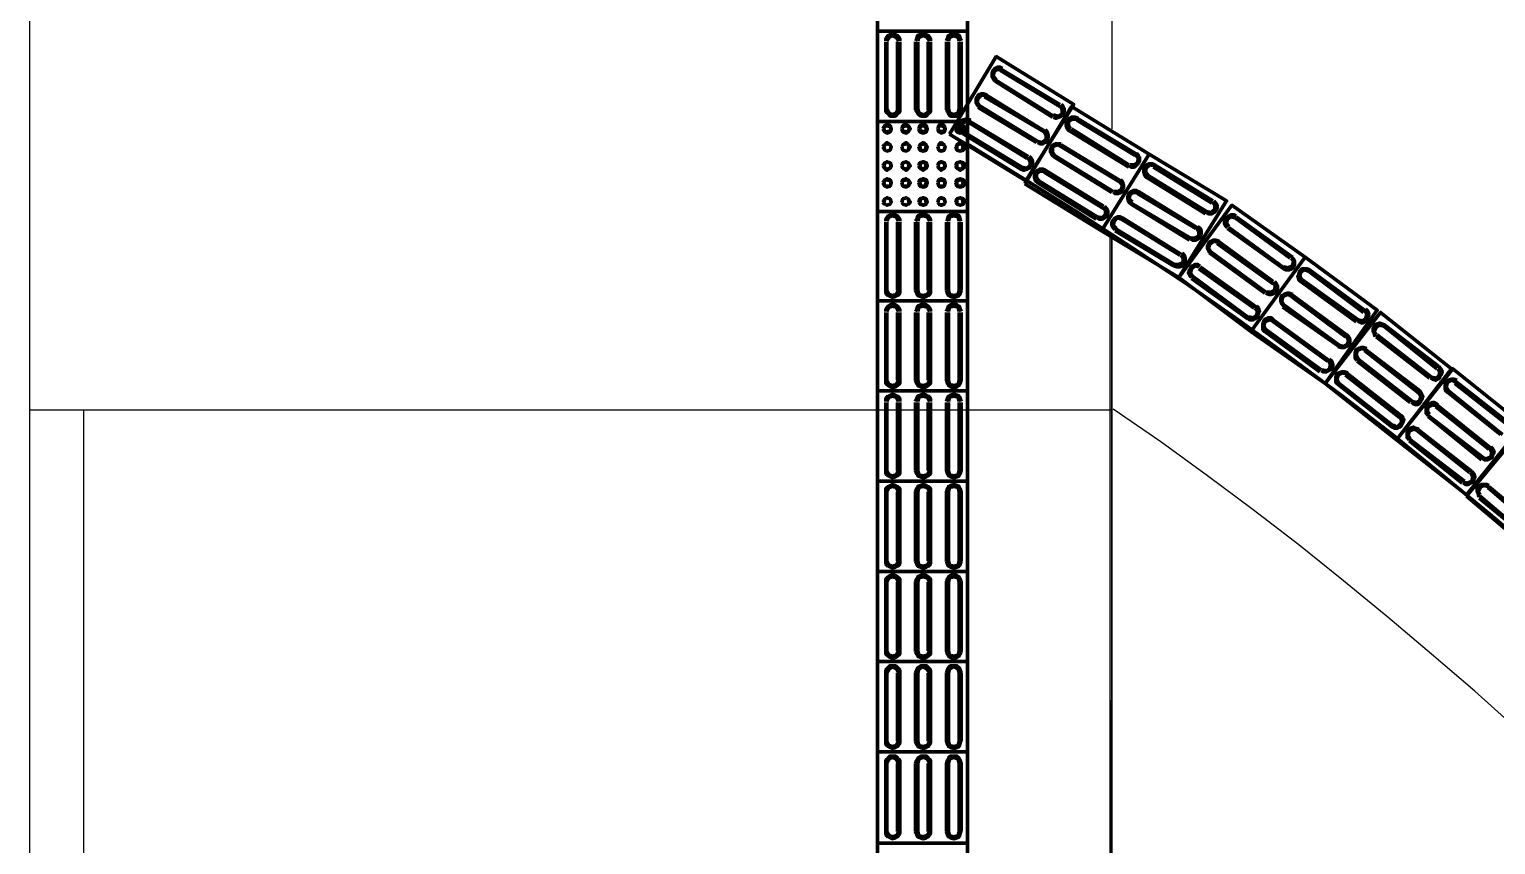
# Model space of a CAD drawing. Header units: millimetres. Extents: x 2273 to 2522, y 1034 to 1187.
# Drawn here: x 2388.993 to 2393.056, y 1178.37 to 1180.629 of the extents above; entities that cross this region are included whole.
import ezdxf

# ---------------------------------------------------------------- set-up
doc = ezdxf.new("R2010")
doc.units = ezdxf.units.MM
doc.layers.add('LAYER8', color=8, linetype='Continuous')
doc.layers.add('PAREDES', color=4, linetype='Continuous', lineweight=100)

# ---------------------------------------------------------------- blocks, each defined once
blk = doc.blocks.new('VBCX')
at = {"layer": 'PAREDES', "color": 160, "linetype": 'Continuous'}
for points in [[(66.5034, 142.1745), (66.5005, 142.1686), (66.5005, 142.1598), (66.5034, 142.1539), (66.5093, 142.148), (66.5181, 142.1451), (66.527, 142.1451), (66.5328, 142.148), (66.5387, 142.1539)], [(66.5064, 142.1716), (66.5064, 142.1598), (66.5123, 142.151), (66.524, 142.148), (66.5358, 142.1569)], [(66.577, 142.1304), (66.574, 142.1216), (66.574, 142.1157), (66.577, 142.1069), (66.5828, 142.1039), (66.5887, 142.101), (66.5975, 142.101), (66.6034, 142.1039), (66.6093, 142.1098)], [(66.5799, 142.1275), (66.577, 142.1157), (66.5858, 142.1069), (66.5975, 142.1039), (66.6064, 142.1098)], [(66.4005, 141.8275), (66.1475, 141.8275), (66.1475, 142.0775), (66.4005, 142.0775), (66.4005, 141.8275)], [(66.6505, 141.8275), (66.4005, 141.8275), (66.4005, 142.0775), (66.6505, 142.0775), (66.6505, 141.8275)], [(66.427, 142.0598), (66.4211, 142.0569), (66.4123, 142.0539), (66.4093, 142.048), (66.4064, 142.0392), (66.4093, 142.0304), (66.4123, 142.0245), (66.4211, 142.0216), (66.427, 142.0186)], [(66.427, 142.0539), (66.4181, 142.051), (66.4123, 142.0392), (66.4181, 142.0275), (66.427, 142.0245)], [(66.4299, 142.0598), (66.6181, 142.0598)], [(66.4299, 142.0539), (66.6181, 142.0539)], [(66.6152, 142.0186), (66.624, 142.0216), (66.6299, 142.0245), (66.6358, 142.0304), (66.6358, 142.0392), (66.6358, 142.048), (66.6299, 142.0539), (66.624, 142.0569), (66.6152, 142.0598)], [(66.6152, 142.0245), (66.627, 142.0275), (66.6328, 142.0392), (66.627, 142.051), (66.6152, 142.0539)], [(66.6475, 142.0863), (66.6446, 142.0775), (66.6446, 142.0716), (66.6475, 142.0627), (66.6534, 142.0569), (66.6623, 142.0539), (66.6711, 142.0569), (66.677, 142.0598), (66.6828, 142.0657)], [(66.6505, 142.0833), (66.6505, 142.0716), (66.6564, 142.0627), (66.6681, 142.0598), (66.6799, 142.0657)], [(67.1475, 141.8275), (66.9005, 141.8275), (66.9005, 142.0775), (67.1475, 142.0775), (67.1475, 141.8275)], [(66.927, 142.0598), (66.9211, 142.0569), (66.9123, 142.0539), (66.9093, 142.048), (66.9064, 142.0392), (66.9093, 142.0304), (66.9123, 142.0245), (66.9211, 142.0216), (66.927, 142.0186)], [(66.927, 142.0539), (66.9152, 142.051), (66.9123, 142.0392), (66.9152, 142.0275), (66.927, 142.0245)], [(66.9299, 142.0598), (67.1181, 142.0598)], [(66.9299, 142.0539), (67.1181, 142.0539)], [(67.1181, 142.0186), (67.127, 142.0216), (67.1328, 142.0245), (67.1358, 142.0304), (67.1387, 142.0392), (67.1358, 142.048), (67.1328, 142.0539), (67.127, 142.0569), (67.1181, 142.0598)], [(67.1181, 142.0245), (67.1299, 142.0275), (67.1328, 142.0392), (67.1299, 142.051), (67.1181, 142.0539)], [(67.3975, 141.8275), (67.1475, 141.8275), (67.1475, 142.0775), (67.3975, 142.0775), (67.3975, 141.8275)], [(67.177, 142.0598), (67.1711, 142.0569), (67.1623, 142.0539), (67.1593, 142.048), (67.1564, 142.0392), (67.1593, 142.0304), (67.1623, 142.0245), (67.1711, 142.0216), (67.177, 142.0186)], [(67.177, 142.0539), (67.1652, 142.051), (67.1623, 142.0392), (67.1652, 142.0275), (67.177, 142.0245)], [(67.1799, 142.0598), (67.3681, 142.0598)], [(67.1799, 142.0539), (67.3681, 142.0539)], [(67.3681, 142.0186), (67.377, 142.0216), (67.3828, 142.0245), (67.3858, 142.0304), (67.3887, 142.0392), (67.3858, 142.048), (67.3828, 142.0539), (67.377, 142.0569), (67.3681, 142.0598)], [(67.3681, 142.0245), (67.3799, 142.0275), (67.3828, 142.0392), (67.3799, 142.051), (67.3681, 142.0539)], [(67.6475, 141.8275), (67.3975, 141.8275), (67.3975, 142.0775), (67.6475, 142.0775), (67.6475, 141.8275)], [(67.427, 142.0598), (67.4181, 142.0569), (67.4123, 142.0539), (67.4093, 142.048), (67.4064, 142.0392), (67.4093, 142.0304), (67.4123, 142.0245), (67.4181, 142.0216), (67.427, 142.0186)], [(67.427, 142.0539), (67.4152, 142.051), (67.4123, 142.0392), (67.4152, 142.0275), (67.427, 142.0245)], [(67.4299, 142.0598), (67.6181, 142.0598)], [(67.4299, 142.0539), (67.6181, 142.0539)], [(67.6181, 142.0186), (67.627, 142.0216), (67.6328, 142.0245), (67.6358, 142.0304), (67.6387, 142.0392), (67.6358, 142.048), (67.6328, 142.0539), (67.627, 142.0569), (67.6181, 142.0598)], [(67.6181, 142.0245), (67.6299, 142.0275), (67.6328, 142.0392), (67.6299, 142.051), (67.6181, 142.0539)], [(67.8975, 141.8275), (67.6475, 141.8275), (67.6475, 142.0775), (67.8975, 142.0775), (67.8975, 141.8275)], [(67.677, 142.0598), (67.6681, 142.0569), (67.6623, 142.0539), (67.6593, 142.048), (67.6564, 142.0392), (67.6593, 142.0304), (67.6623, 142.0245), (67.6681, 142.0216), (67.677, 142.0186)], [(67.677, 142.0539), (67.6652, 142.051), (67.6623, 142.0392), (67.6652, 142.0275), (67.677, 142.0245)], [(67.677, 142.0598), (67.8681, 142.0598)], [(67.677, 142.0539), (67.8681, 142.0539)], [(67.8681, 142.0186), (67.877, 142.0216), (67.8828, 142.0245), (67.8858, 142.0304), (67.8887, 142.0392), (67.8858, 142.048), (67.8828, 142.0539), (67.877, 142.0569), (67.8681, 142.0598)], [(67.8681, 142.0245), (67.8799, 142.0275), (67.8828, 142.0392), (67.8799, 142.051), (67.8681, 142.0539)], [(68.1475, 141.8275), (67.8975, 141.8275), (67.8975, 142.0775), (68.1475, 142.0775), (68.1475, 141.8275)], [(67.927, 142.0598), (67.9181, 142.0569), (67.9123, 142.0539), (67.9093, 142.048), (67.9064, 142.0392), (67.9093, 142.0304), (67.9123, 142.0245), (67.9181, 142.0216), (67.927, 142.0186)], [(67.927, 142.0539), (67.9152, 142.051), (67.9123, 142.0392), (67.9152, 142.0275), (67.927, 142.0245)], [(67.927, 142.0598), (68.1181, 142.0598)], [(67.927, 142.0539), (68.1181, 142.0539)], [(68.1181, 142.0186), (68.127, 142.0216), (68.1328, 142.0245), (68.1358, 142.0304), (68.1387, 142.0392), (68.1358, 142.048), (68.1328, 142.0539), (68.127, 142.0569), (68.1181, 142.0598)], [(68.1181, 142.0245), (68.1299, 142.0275), (68.1328, 142.0392), (68.1299, 142.051), (68.1181, 142.0539)], [(68.3975, 141.8275), (68.1475, 141.8275), (68.1475, 142.0775), (68.3975, 142.0775), (68.3975, 141.8275)], [(68.1799, 142.0598), (68.1711, 142.0569), (68.1652, 142.0539), (68.1593, 142.048), (68.1593, 142.0392), (68.1593, 142.0304), (68.1652, 142.0245), (68.1711, 142.0216), (68.1799, 142.0186)], [(68.1799, 142.0539), (68.1681, 142.051), (68.1623, 142.0392), (68.1681, 142.0275), (68.1799, 142.0245)], [(68.1799, 142.0598), (68.3681, 142.0598)], [(68.1799, 142.0539), (68.3681, 142.0539)], [(68.3681, 142.0186), (68.377, 142.0216), (68.3828, 142.0245), (68.3858, 142.0304), (68.3887, 142.0392), (68.3858, 142.048), (68.3828, 142.0539), (68.374, 142.0569), (68.3681, 142.0598)], [(68.3681, 142.0245), (68.3799, 142.0275), (68.3828, 142.0392), (68.3799, 142.051), (68.3681, 142.0539)], [(68.6505, 141.8275), (68.3975, 141.8275), (68.3975, 142.0775), (68.6505, 142.0775), (68.6505, 141.8275)], [(68.4299, 142.0598), (68.4211, 142.0569), (68.4152, 142.0539), (68.4093, 142.048), (68.4093, 142.0392), (68.4093, 142.0304), (68.4152, 142.0245), (68.4211, 142.0216), (68.4299, 142.0186)], [(68.4299, 142.0539), (68.4181, 142.051), (68.4123, 142.0392), (68.4181, 142.0275), (68.4299, 142.0245)], [(68.4299, 142.0598), (68.6181, 142.0598)], [(68.4299, 142.0539), (68.6181, 142.0539)], [(68.6181, 142.0186), (68.627, 142.0216), (68.6328, 142.0245), (68.6358, 142.0304), (68.6387, 142.0392), (68.6358, 142.048), (68.6328, 142.0539), (68.624, 142.0569), (68.6181, 142.0598)], [(68.6181, 142.0245), (68.6299, 142.0275), (68.6328, 142.0392), (68.6299, 142.051), (68.6181, 142.0539)], [(68.9005, 141.8275), (68.6505, 141.8275), (68.6505, 142.0775), (68.9005, 142.0775), (68.9005, 141.8275)], [(66.6181, 142.0245), (66.4299, 142.0245)], [(66.6181, 142.0186), (66.4299, 142.0186)], [(67.1181, 142.0245), (66.9299, 142.0245)], [(67.1181, 142.0186), (66.9299, 142.0186)], [(67.3681, 142.0245), (67.1799, 142.0245)], [(67.3681, 142.0186), (67.1799, 142.0186)], [(67.6181, 142.0245), (67.4299, 142.0245)], [(67.6181, 142.0186), (67.4299, 142.0186)], [(67.8681, 142.0245), (67.677, 142.0245)], [(67.8681, 142.0186), (67.677, 142.0186)], [(68.1181, 142.0245), (67.927, 142.0245)], [(68.1181, 142.0186), (67.927, 142.0186)], [(68.3681, 142.0245), (68.1799, 142.0245)], [(68.3681, 142.0186), (68.1799, 142.0186)], [(68.6181, 142.0245), (68.4299, 142.0245)], [(68.6181, 142.0186), (68.4299, 142.0186)], [(66.427, 141.9745), (66.4211, 141.9745), (66.4123, 141.9686), (66.4093, 141.9627), (66.4064, 141.9539), (66.4093, 141.948), (66.4123, 141.9392), (66.4211, 141.9363), (66.427, 141.9333)], [(66.427, 141.9716), (66.4181, 141.9657), (66.4123, 141.9539), (66.4181, 141.9422), (66.427, 141.9392)], [(66.4299, 141.9745), (66.6181, 141.9745)], [(66.6152, 141.9333), (66.624, 141.9363), (66.6299, 141.9392), (66.6358, 141.948), (66.6358, 141.9539), (66.6358, 141.9627), (66.6299, 141.9686), (66.624, 141.9745), (66.6152, 141.9745)], [(66.6152, 141.9392), (66.627, 141.9422), (66.6328, 141.9539), (66.627, 141.9657), (66.6152, 141.9716)], [(66.927, 141.9745), (66.9211, 141.9745), (66.9123, 141.9686), (66.9093, 141.9627), (66.9064, 141.9539), (66.9093, 141.948), (66.9123, 141.9392), (66.9211, 141.9363), (66.927, 141.9333)], [(66.927, 141.9716), (66.9152, 141.9657), (66.9123, 141.9539), (66.9152, 141.9422), (66.927, 141.9392)], [(66.9299, 141.9745), (67.1181, 141.9745)], [(67.1181, 141.9333), (67.127, 141.9363), (67.1328, 141.9392), (67.1358, 141.948), (67.1387, 141.9539), (67.1358, 141.9627), (67.1328, 141.9686), (67.127, 141.9745), (67.1181, 141.9745)], [(67.1181, 141.9392), (67.1299, 141.9422), (67.1328, 141.9539), (67.1299, 141.9657), (67.1181, 141.9716)], [(67.177, 141.9745), (67.1711, 141.9745), (67.1623, 141.9686), (67.1593, 141.9627), (67.1564, 141.9539), (67.1593, 141.948), (67.1623, 141.9392), (67.1711, 141.9363), (67.177, 141.9333)], [(67.177, 141.9716), (67.1652, 141.9657), (67.1623, 141.9539), (67.1652, 141.9422), (67.177, 141.9392)], [(67.1799, 141.9745), (67.3681, 141.9745)], [(67.3681, 141.9333), (67.377, 141.9363), (67.3828, 141.9392), (67.3858, 141.948), (67.3887, 141.9539), (67.3858, 141.9627), (67.3828, 141.9686), (67.377, 141.9745), (67.3681, 141.9745)], [(67.3681, 141.9392), (67.3799, 141.9422), (67.3828, 141.9539), (67.3799, 141.9657), (67.3681, 141.9716)], [(67.427, 141.9745), (67.4181, 141.9745), (67.4123, 141.9686), (67.4093, 141.9627), (67.4064, 141.9539), (67.4093, 141.948), (67.4123, 141.9392), (67.4181, 141.9363), (67.427, 141.9333)], [(67.427, 141.9716), (67.4152, 141.9657), (67.4123, 141.9539), (67.4152, 141.9422), (67.427, 141.9392)], [(67.4299, 141.9745), (67.6181, 141.9745)], [(67.6181, 141.9333), (67.627, 141.9363), (67.6328, 141.9392), (67.6358, 141.948), (67.6387, 141.9539), (67.6358, 141.9627), (67.6328, 141.9686), (67.627, 141.9745), (67.6181, 141.9745)], [(67.6181, 141.9392), (67.6299, 141.9422), (67.6328, 141.9539), (67.6299, 141.9657), (67.6181, 141.9716)], [(67.677, 141.9745), (67.6681, 141.9745), (67.6623, 141.9686), (67.6593, 141.9627), (67.6564, 141.9539), (67.6593, 141.948), (67.6623, 141.9392), (67.6681, 141.9363), (67.677, 141.9333)], [(67.677, 141.9716), (67.6652, 141.9657), (67.6623, 141.9539), (67.6652, 141.9422), (67.677, 141.9392)], [(67.677, 141.9745), (67.8681, 141.9745)], [(67.8681, 141.9333), (67.877, 141.9363), (67.8828, 141.9392), (67.8858, 141.948), (67.8887, 141.9539), (67.8858, 141.9627), (67.8828, 141.9686), (67.877, 141.9745), (67.8681, 141.9745)], [(67.8681, 141.9392), (67.8799, 141.9422), (67.8828, 141.9539), (67.8799, 141.9657), (67.8681, 141.9716)], [(67.927, 141.9745), (67.9181, 141.9745), (67.9123, 141.9686), (67.9093, 141.9627), (67.9064, 141.9539), (67.9093, 141.948), (67.9123, 141.9392), (67.9181, 141.9363), (67.927, 141.9333)], [(67.927, 141.9716), (67.9152, 141.9657), (67.9123, 141.9539), (67.9152, 141.9422), (67.927, 141.9392)], [(67.927, 141.9745), (68.1181, 141.9745)], [(68.1181, 141.9333), (68.127, 141.9363), (68.1328, 141.9392), (68.1358, 141.948), (68.1387, 141.9539), (68.1358, 141.9627), (68.1328, 141.9686), (68.127, 141.9745), (68.1181, 141.9745)], [(68.1181, 141.9392), (68.1299, 141.9422), (68.1328, 141.9539), (68.1299, 141.9657), (68.1181, 141.9716)], [(68.1799, 141.9745), (68.1711, 141.9745), (68.1652, 141.9686), (68.1593, 141.9627), (68.1593, 141.9539), (68.1593, 141.948), (68.1652, 141.9392), (68.1711, 141.9363), (68.1799, 141.9333)], [(68.1799, 141.9716), (68.1681, 141.9657), (68.1623, 141.9539), (68.1681, 141.9422), (68.1799, 141.9392)], [(68.1799, 141.9745), (68.3681, 141.9745)], [(68.3681, 141.9333), (68.377, 141.9363), (68.3828, 141.9392), (68.3858, 141.948), (68.3887, 141.9539), (68.3858, 141.9627), (68.3828, 141.9686), (68.374, 141.9745), (68.3681, 141.9745)], [(68.3681, 141.9392), (68.3799, 141.9422), (68.3828, 141.9539), (68.3799, 141.9657), (68.3681, 141.9716)], [(68.4299, 141.9745), (68.4211, 141.9745), (68.4152, 141.9686), (68.4093, 141.9627), (68.4093, 141.9539), (68.4093, 141.948), (68.4152, 141.9392), (68.4211, 141.9363), (68.4299, 141.9333)], [(68.4299, 141.9716), (68.4181, 141.9657), (68.4123, 141.9539), (68.4181, 141.9422), (68.4299, 141.9392)], [(68.4299, 141.9745), (68.6181, 141.9745)], [(68.6181, 141.9333), (68.627, 141.9363), (68.6328, 141.9392), (68.6358, 141.948), (68.6387, 141.9539), (68.6358, 141.9627), (68.6328, 141.9686), (68.624, 141.9745), (68.6181, 141.9745)], [(68.6181, 141.9392), (68.6299, 141.9422), (68.6328, 141.9539), (68.6299, 141.9657), (68.6181, 141.9716)], [(66.4299, 141.9686), (66.6181, 141.9686)], [(66.6181, 141.9392), (66.4299, 141.9392)], [(66.6181, 141.9333), (66.4299, 141.9333)], [(66.9299, 141.9686), (67.1181, 141.9686)], [(67.1181, 141.9392), (66.9299, 141.9392)], [(67.1181, 141.9333), (66.9299, 141.9333)], [(67.1799, 141.9686), (67.3681, 141.9686)], [(67.3681, 141.9392), (67.1799, 141.9392)], [(67.3681, 141.9333), (67.1799, 141.9333)], [(67.4299, 141.9686), (67.6181, 141.9686)], [(67.6181, 141.9392), (67.4299, 141.9392)], [(67.6181, 141.9333), (67.4299, 141.9333)], [(67.677, 141.9686), (67.8681, 141.9686)], [(67.8681, 141.9392), (67.677, 141.9392)], [(67.8681, 141.9333), (67.677, 141.9333)], [(67.927, 141.9686), (68.1181, 141.9686)], [(68.1181, 141.9392), (67.927, 141.9392)], [(68.1181, 141.9333), (67.927, 141.9333)], [(68.1799, 141.9686), (68.3681, 141.9686)], [(68.3681, 141.9392), (68.1799, 141.9392)], [(68.3681, 141.9333), (68.1799, 141.9333)], [(68.4299, 141.9686), (68.6181, 141.9686)], [(68.6181, 141.9392), (68.4299, 141.9392)], [(68.6181, 141.9333), (68.4299, 141.9333)], [(66.427, 141.8892), (66.4211, 141.8892), (66.4123, 141.8833), (66.4093, 141.8775), (66.4064, 141.8686), (66.4093, 141.8627), (66.4123, 141.8569), (66.4211, 141.851), (66.427, 141.851)], [(66.4299, 141.8892), (66.6181, 141.8892)], [(66.6152, 141.851), (66.624, 141.851), (66.6299, 141.8569), (66.6358, 141.8627), (66.6358, 141.8686), (66.6358, 141.8775), (66.6299, 141.8833), (66.624, 141.8892), (66.6152, 141.8892)], [(66.927, 141.8892), (66.9211, 141.8892), (66.9123, 141.8833), (66.9093, 141.8775), (66.9064, 141.8686), (66.9093, 141.8627), (66.9123, 141.8569), (66.9211, 141.851), (66.927, 141.851)], [(66.9299, 141.8892), (67.1181, 141.8892)], [(67.1181, 141.851), (67.127, 141.851), (67.1328, 141.8569), (67.1358, 141.8627), (67.1387, 141.8686), (67.1358, 141.8775), (67.1328, 141.8833), (67.127, 141.8892), (67.1181, 141.8892)], [(67.177, 141.8892), (67.1711, 141.8892), (67.1623, 141.8833), (67.1593, 141.8775), (67.1564, 141.8686), (67.1593, 141.8627), (67.1623, 141.8569), (67.1711, 141.851), (67.177, 141.851)], [(67.1799, 141.8892), (67.3681, 141.8892)], [(67.3681, 141.851), (67.377, 141.851), (67.3828, 141.8569), (67.3858, 141.8627), (67.3887, 141.8686), (67.3858, 141.8775), (67.3828, 141.8833), (67.377, 141.8892), (67.3681, 141.8892)], [(67.427, 141.8892), (67.4181, 141.8892), (67.4123, 141.8833), (67.4093, 141.8775), (67.4064, 141.8686), (67.4093, 141.8627), (67.4123, 141.8569), (67.4181, 141.851), (67.427, 141.851)], [(67.4299, 141.8892), (67.6181, 141.8892)], [(67.6181, 141.851), (67.627, 141.851), (67.6328, 141.8569), (67.6358, 141.8627), (67.6387, 141.8686), (67.6358, 141.8775), (67.6328, 141.8833), (67.627, 141.8892), (67.6181, 141.8892)], [(67.677, 141.8892), (67.6681, 141.8892), (67.6623, 141.8833), (67.6593, 141.8775), (67.6564, 141.8686), (67.6593, 141.8627), (67.6623, 141.8569), (67.6681, 141.851), (67.677, 141.851)], [(67.677, 141.8892), (67.8681, 141.8892)], [(67.8681, 141.851), (67.877, 141.851), (67.8828, 141.8569), (67.8858, 141.8627), (67.8887, 141.8686), (67.8858, 141.8775), (67.8828, 141.8833), (67.877, 141.8892), (67.8681, 141.8892)], [(67.927, 141.8892), (67.9181, 141.8892), (67.9123, 141.8833), (67.9093, 141.8775), (67.9064, 141.8686), (67.9093, 141.8627), (67.9123, 141.8569), (67.9181, 141.851), (67.927, 141.851)], [(67.927, 141.8892), (68.1181, 141.8892)], [(68.1181, 141.851), (68.127, 141.851), (68.1328, 141.8569), (68.1358, 141.8627), (68.1387, 141.8686), (68.1358, 141.8775), (68.1328, 141.8833), (68.127, 141.8892), (68.1181, 141.8892)], [(68.1799, 141.8892), (68.1711, 141.8892), (68.1652, 141.8833), (68.1593, 141.8775), (68.1593, 141.8686), (68.1593, 141.8627), (68.1652, 141.8569), (68.1711, 141.851), (68.1799, 141.851)], [(68.1799, 141.8892), (68.3681, 141.8892)], [(68.3681, 141.851), (68.377, 141.851), (68.3828, 141.8569), (68.3858, 141.8627), (68.3887, 141.8686), (68.3858, 141.8775), (68.3828, 141.8833), (68.374, 141.8892), (68.3681, 141.8892)], [(68.4299, 141.8892), (68.4211, 141.8892), (68.4152, 141.8833), (68.4093, 141.8775), (68.4093, 141.8686), (68.4093, 141.8627), (68.4152, 141.8569), (68.4211, 141.851), (68.4299, 141.851)], [(68.4299, 141.8892), (68.6181, 141.8892)], [(68.6181, 141.851), (68.627, 141.851), (68.6328, 141.8569), (68.6358, 141.8627), (68.6387, 141.8686), (68.6358, 141.8775), (68.6328, 141.8833), (68.624, 141.8892), (68.6181, 141.8892)], [(66.427, 141.8863), (66.4181, 141.8804), (66.4123, 141.8686), (66.4181, 141.8598), (66.427, 141.8539)], [(66.4299, 141.8833), (66.6181, 141.8833)], [(66.6181, 141.8539), (66.4299, 141.8539)], [(66.6181, 141.851), (66.4299, 141.851)], [(66.6152, 141.8539), (66.627, 141.8598), (66.6328, 141.8686), (66.627, 141.8804), (66.6152, 141.8863)], [(66.927, 141.8863), (66.9152, 141.8804), (66.9123, 141.8686), (66.9152, 141.8598), (66.927, 141.8539)], [(66.9299, 141.8833), (67.1181, 141.8833)], [(67.1181, 141.8539), (66.9299, 141.8539)], [(67.1181, 141.851), (66.9299, 141.851)], [(67.1181, 141.8539), (67.1299, 141.8598), (67.1328, 141.8686), (67.1299, 141.8804), (67.1181, 141.8863)], [(67.177, 141.8863), (67.1652, 141.8804), (67.1623, 141.8686), (67.1652, 141.8598), (67.177, 141.8539)], [(67.1799, 141.8833), (67.3681, 141.8833)], [(67.3681, 141.8539), (67.1799, 141.8539)], [(67.3681, 141.851), (67.1799, 141.851)], [(67.3681, 141.8539), (67.3799, 141.8598), (67.3828, 141.8686), (67.3799, 141.8804), (67.3681, 141.8863)], [(67.427, 141.8863), (67.4152, 141.8804), (67.4123, 141.8686), (67.4152, 141.8598), (67.427, 141.8539)], [(67.4299, 141.8833), (67.6181, 141.8833)], [(67.6181, 141.8539), (67.4299, 141.8539)], [(67.6181, 141.851), (67.4299, 141.851)], [(67.6181, 141.8539), (67.6299, 141.8598), (67.6328, 141.8686), (67.6299, 141.8804), (67.6181, 141.8863)], [(67.677, 141.8863), (67.6652, 141.8804), (67.6623, 141.8686), (67.6652, 141.8598), (67.677, 141.8539)], [(67.677, 141.8833), (67.8681, 141.8833)], [(67.8681, 141.8539), (67.677, 141.8539)], [(67.8681, 141.851), (67.677, 141.851)], [(67.8681, 141.8539), (67.8799, 141.8598), (67.8828, 141.8686), (67.8799, 141.8804), (67.8681, 141.8863)], [(67.927, 141.8863), (67.9152, 141.8804), (67.9123, 141.8686), (67.9152, 141.8598), (67.927, 141.8539)], [(67.927, 141.8833), (68.1181, 141.8833)], [(68.1181, 141.8539), (67.927, 141.8539)], [(68.1181, 141.851), (67.927, 141.851)], [(68.1181, 141.8539), (68.1299, 141.8598), (68.1328, 141.8686), (68.1299, 141.8804), (68.1181, 141.8863)], [(68.1799, 141.8863), (68.1681, 141.8804), (68.1623, 141.8686), (68.1681, 141.8598), (68.1799, 141.8539)], [(68.1799, 141.8833), (68.3681, 141.8833)], [(68.3681, 141.8539), (68.1799, 141.8539)], [(68.3681, 141.851), (68.1799, 141.851)], [(68.3681, 141.8539), (68.3799, 141.8598), (68.3828, 141.8686), (68.3799, 141.8804), (68.3681, 141.8863)], [(68.4299, 141.8863), (68.4181, 141.8804), (68.4123, 141.8686), (68.4181, 141.8598), (68.4299, 141.8539)], [(68.4299, 141.8833), (68.6181, 141.8833)], [(68.6181, 141.8539), (68.4299, 141.8539)], [(68.6181, 141.851), (68.4299, 141.851)], [(68.6181, 141.8539), (68.6299, 141.8598), (68.6328, 141.8686), (68.6299, 141.8804), (68.6181, 141.8863)]]:
    blk.add_lwpolyline(points, dxfattribs=at)
at = {"layer": 'PAREDES', "color": 30, "linetype": 'Continuous'}
for points in [[(66.9005, 142.0775), (66.6505, 142.0775), (66.6505, 141.8275), (66.9005, 141.8275), (66.9005, 142.0775)], [(66.6711, 142.0451), (66.6799, 142.048), (66.6828, 142.0569), (66.6799, 142.0657), (66.6711, 142.0686), (66.6623, 142.0657), (66.6593, 142.0569), (66.6623, 142.048), (66.6711, 142.0451)], [(66.6711, 142.048), (66.677, 142.048), (66.6799, 142.0569), (66.677, 142.0627), (66.6711, 142.0657), (66.6652, 142.0627), (66.6623, 142.0569), (66.6652, 142.048), (66.6711, 142.048)], [(66.7211, 142.0451), (66.7299, 142.048), (66.7328, 142.0569), (66.7299, 142.0657), (66.7211, 142.0686), (66.7152, 142.0657), (66.7093, 142.0569), (66.7152, 142.048), (66.7211, 142.0451)], [(66.7211, 142.048), (66.7299, 142.048), (66.7328, 142.0569), (66.7299, 142.0627), (66.7211, 142.0657), (66.7152, 142.0627), (66.7123, 142.0569), (66.7152, 142.048), (66.7211, 142.048)], [(66.774, 142.0451), (66.7799, 142.048), (66.7858, 142.0569), (66.7799, 142.0657), (66.774, 142.0686), (66.7652, 142.0657), (66.7623, 142.0569), (66.7652, 142.048), (66.774, 142.0451)], [(66.774, 142.048), (66.7799, 142.048), (66.7828, 142.0569), (66.7799, 142.0627), (66.774, 142.0657), (66.7652, 142.0627), (66.7623, 142.0569), (66.7652, 142.048), (66.774, 142.048)], [(66.8211, 142.0451), (66.8299, 142.048), (66.8328, 142.0569), (66.8299, 142.0657), (66.8211, 142.0686), (66.8123, 142.0657), (66.8093, 142.0569), (66.8123, 142.048), (66.8211, 142.0451)], [(66.8211, 142.048), (66.8299, 142.048), (66.8299, 142.0569), (66.8299, 142.0627), (66.8211, 142.0657), (66.8152, 142.0627), (66.8123, 142.0569), (66.8152, 142.048), (66.8211, 142.048)], [(66.874, 142.0451), (66.8799, 142.048), (66.8828, 142.0569), (66.8799, 142.0657), (66.874, 142.0686), (66.8652, 142.0657), (66.8623, 142.0569), (66.8652, 142.048), (66.874, 142.0451)], [(66.874, 142.048), (66.8799, 142.048), (66.8828, 142.0569), (66.8799, 142.0627), (66.874, 142.0657), (66.8652, 142.0627), (66.8623, 142.0569), (66.8652, 142.048), (66.874, 142.048)], [(66.6711, 141.9951), (66.6799, 141.998), (66.6828, 142.0039), (66.6799, 142.0127), (66.6711, 142.0157), (66.6623, 142.0127), (66.6593, 142.0039), (66.6623, 141.998), (66.6711, 141.9951)], [(66.6711, 141.9951), (66.677, 141.998), (66.6799, 142.0039), (66.677, 142.0127), (66.6711, 142.0157), (66.6652, 142.0127), (66.6623, 142.0039), (66.6652, 141.998), (66.6711, 141.9951)], [(66.7211, 141.9951), (66.7299, 141.998), (66.7328, 142.0039), (66.7299, 142.0127), (66.7211, 142.0157), (66.7152, 142.0127), (66.7093, 142.0039), (66.7152, 141.998), (66.7211, 141.9951)], [(66.7211, 141.9951), (66.7299, 141.998), (66.7328, 142.0039), (66.7299, 142.0127), (66.7211, 142.0157), (66.7152, 142.0127), (66.7123, 142.0039), (66.7152, 141.998), (66.7211, 141.9951)], [(66.774, 141.9951), (66.7799, 141.998), (66.7828, 142.0039), (66.7799, 142.0127), (66.774, 142.0157), (66.7652, 142.0127), (66.7623, 142.0039), (66.7652, 141.998), (66.774, 141.9951)], [(66.774, 141.9951), (66.7799, 141.998), (66.7858, 142.0039), (66.7799, 142.0127), (66.774, 142.0157), (66.7652, 142.0127), (66.7623, 142.0039), (66.7652, 141.998), (66.774, 141.9951)], [(66.8211, 141.9951), (66.8299, 141.998), (66.8328, 142.0039), (66.8299, 142.0127), (66.8211, 142.0157), (66.8123, 142.0127), (66.8093, 142.0039), (66.8123, 141.998), (66.8211, 141.9951)], [(66.8211, 141.9951), (66.8299, 141.998), (66.8299, 142.0039), (66.8299, 142.0127), (66.8211, 142.0157), (66.8152, 142.0127), (66.8123, 142.0039), (66.8152, 141.998), (66.8211, 141.9951)], [(66.874, 141.9951), (66.8799, 141.998), (66.8828, 142.0039), (66.8799, 142.0127), (66.874, 142.0157), (66.8652, 142.0127), (66.8623, 142.0039), (66.8652, 141.998), (66.874, 141.9951)], [(66.874, 141.9951), (66.8799, 141.998), (66.8828, 142.0039), (66.8799, 142.0127), (66.874, 142.0157), (66.8652, 142.0127), (66.8623, 142.0039), (66.8652, 141.998), (66.874, 141.9951)], [(66.6711, 141.9422), (66.6799, 141.9451), (66.6828, 141.9539), (66.6799, 141.9627), (66.6711, 141.9657), (66.6623, 141.9627), (66.6593, 141.9539), (66.6623, 141.9451), (66.6711, 141.9422)], [(66.6711, 141.9451), (66.677, 141.948), (66.6799, 141.9539), (66.677, 141.9598), (66.6711, 141.9627), (66.6652, 141.9598), (66.6623, 141.9539), (66.6652, 141.948), (66.6711, 141.9451)], [(66.7211, 141.9422), (66.7299, 141.9451), (66.7328, 141.9539), (66.7299, 141.9627), (66.7211, 141.9657), (66.7152, 141.9627), (66.7093, 141.9539), (66.7152, 141.9451), (66.7211, 141.9422)], [(66.7211, 141.9451), (66.7299, 141.948), (66.7328, 141.9539), (66.7299, 141.9598), (66.7211, 141.9627), (66.7152, 141.9598), (66.7123, 141.9539), (66.7152, 141.948), (66.7211, 141.9451)], [(66.774, 141.9422), (66.7799, 141.9451), (66.7858, 141.9539), (66.7799, 141.9627), (66.774, 141.9657), (66.7652, 141.9627), (66.7623, 141.9539), (66.7652, 141.9451), (66.774, 141.9422)], [(66.774, 141.9451), (66.7799, 141.948), (66.7828, 141.9539), (66.7799, 141.9598), (66.774, 141.9627), (66.7652, 141.9598), (66.7623, 141.9539), (66.7652, 141.948), (66.774, 141.9451)], [(66.8211, 141.9422), (66.8299, 141.9451), (66.8328, 141.9539), (66.8299, 141.9627), (66.8211, 141.9657), (66.8123, 141.9627), (66.8093, 141.9539), (66.8123, 141.9451), (66.8211, 141.9422)], [(66.8211, 141.9451), (66.8299, 141.948), (66.8299, 141.9539), (66.8299, 141.9598), (66.8211, 141.9627), (66.8152, 141.9598), (66.8123, 141.9539), (66.8152, 141.948), (66.8211, 141.9451)], [(66.874, 141.9422), (66.8799, 141.9451), (66.8828, 141.9539), (66.8799, 141.9627), (66.874, 141.9657), (66.8652, 141.9627), (66.8623, 141.9539), (66.8652, 141.9451), (66.874, 141.9422)], [(66.874, 141.9451), (66.8799, 141.948), (66.8828, 141.9539), (66.8799, 141.9598), (66.874, 141.9627), (66.8652, 141.9598), (66.8623, 141.9539), (66.8652, 141.948), (66.874, 141.9451)], [(66.6711, 141.8951), (66.6799, 141.898), (66.6828, 141.9069), (66.6799, 141.9127), (66.6711, 141.9186), (66.6623, 141.9127), (66.6593, 141.9069), (66.6623, 141.898), (66.6711, 141.8951)], [(66.6711, 141.8951), (66.677, 141.898), (66.6799, 141.9069), (66.677, 141.9127), (66.6711, 141.9157), (66.6652, 141.9127), (66.6623, 141.9069), (66.6652, 141.898), (66.6711, 141.8951)], [(66.7211, 141.8951), (66.7299, 141.898), (66.7328, 141.9069), (66.7299, 141.9127), (66.7211, 141.9186), (66.7152, 141.9127), (66.7093, 141.9069), (66.7152, 141.898), (66.7211, 141.8951)], [(66.7211, 141.8951), (66.7299, 141.898), (66.7328, 141.9069), (66.7299, 141.9127), (66.7211, 141.9157), (66.7152, 141.9127), (66.7123, 141.9069), (66.7152, 141.898), (66.7211, 141.8951)], [(66.774, 141.8951), (66.7799, 141.898), (66.7858, 141.9069), (66.7799, 141.9127), (66.774, 141.9186), (66.7652, 141.9127), (66.7623, 141.9069), (66.7652, 141.898), (66.774, 141.8951)], [(66.774, 141.8951), (66.7799, 141.898), (66.7828, 141.9069), (66.7799, 141.9127), (66.774, 141.9157), (66.7652, 141.9127), (66.7623, 141.9069), (66.7652, 141.898), (66.774, 141.8951)], [(66.8211, 141.8951), (66.8299, 141.898), (66.8328, 141.9069), (66.8299, 141.9127), (66.8211, 141.9186), (66.8123, 141.9127), (66.8093, 141.9069), (66.8123, 141.898), (66.8211, 141.8951)], [(66.8211, 141.8951), (66.8299, 141.898), (66.8299, 141.9069), (66.8299, 141.9127), (66.8211, 141.9157), (66.8152, 141.9127), (66.8123, 141.9069), (66.8152, 141.898), (66.8211, 141.8951)], [(66.874, 141.8951), (66.8799, 141.898), (66.8828, 141.9069), (66.8799, 141.9127), (66.874, 141.9186), (66.8652, 141.9127), (66.8623, 141.9069), (66.8652, 141.898), (66.874, 141.8951)], [(66.874, 141.8951), (66.8799, 141.898), (66.8828, 141.9069), (66.8799, 141.9127), (66.874, 141.9157), (66.8652, 141.9127), (66.8623, 141.9069), (66.8652, 141.898), (66.874, 141.8951)], [(66.6711, 141.8422), (66.6799, 141.848), (66.6828, 141.8539), (66.6799, 141.8627), (66.6711, 141.8657), (66.6623, 141.8627), (66.6593, 141.8539), (66.6623, 141.848), (66.6711, 141.8422)], [(66.6711, 141.8451), (66.677, 141.848), (66.6799, 141.8539), (66.677, 141.8627), (66.6711, 141.8657), (66.6652, 141.8627), (66.6623, 141.8539), (66.6652, 141.848), (66.6711, 141.8451)], [(66.7211, 141.8422), (66.7299, 141.848), (66.7328, 141.8539), (66.7299, 141.8627), (66.7211, 141.8657), (66.7152, 141.8627), (66.7093, 141.8539), (66.7152, 141.848), (66.7211, 141.8422)], [(66.7211, 141.8451), (66.7299, 141.848), (66.7328, 141.8539), (66.7299, 141.8627), (66.7211, 141.8657), (66.7152, 141.8627), (66.7123, 141.8539), (66.7152, 141.848), (66.7211, 141.8451)], [(66.774, 141.8451), (66.7799, 141.848), (66.7828, 141.8539), (66.7799, 141.8627), (66.774, 141.8657), (66.7652, 141.8627), (66.7623, 141.8539), (66.7652, 141.848), (66.774, 141.8451)], [(66.774, 141.8422), (66.7799, 141.848), (66.7858, 141.8539), (66.7799, 141.8627), (66.774, 141.8657), (66.7652, 141.8627), (66.7623, 141.8539), (66.7652, 141.848), (66.774, 141.8422)], [(66.8211, 141.8422), (66.8299, 141.848), (66.8328, 141.8539), (66.8299, 141.8627), (66.8211, 141.8657), (66.8123, 141.8627), (66.8093, 141.8539), (66.8123, 141.848), (66.8211, 141.8422)], [(66.8211, 141.8451), (66.8299, 141.848), (66.8299, 141.8539), (66.8299, 141.8627), (66.8211, 141.8657), (66.8152, 141.8627), (66.8123, 141.8539), (66.8152, 141.848), (66.8211, 141.8451)], [(66.874, 141.8451), (66.8799, 141.848), (66.8828, 141.8539), (66.8799, 141.8627), (66.874, 141.8657), (66.8652, 141.8627), (66.8623, 141.8539), (66.8652, 141.848), (66.874, 141.8451)], [(66.874, 141.8422), (66.8799, 141.848), (66.8828, 141.8539), (66.8799, 141.8627), (66.874, 141.8657), (66.8652, 141.8627), (66.8623, 141.8539), (66.8652, 141.848), (66.874, 141.8422)], [(66.9005, 141.8275), (66.6505, 141.8275)]]:
    blk.add_lwpolyline(points, dxfattribs=at)
blk = doc.blocks.new('KJIUY')
at = {"layer": 'PAREDES', "color": 0, "linetype": 'Continuous'}
blk.add_lwpolyline([(67.8505, 143.6569), (67.7387, 143.5245), (67.627, 143.3892), (67.5152, 143.251), (67.4093, 143.1127), (67.3034, 142.9686), (67.2005, 142.8275), (67.0975, 142.6804), (67.0005, 142.5333), (66.9034, 142.3833), (66.8093, 142.2333), (66.7152, 142.0804)], dxfattribs=at)
at = {"layer": 'PAREDES', "color": 160, "linetype": 'Continuous'}
for points in [[(67.6887, 143.4598), (67.8505, 143.651), (67.6593, 143.8098), (67.4975, 143.6186), (67.6887, 143.4598)], [(67.7828, 143.6657), (67.6623, 143.5216)], [(67.7887, 143.6627), (67.6652, 143.5186)], [(67.6887, 143.498), (67.8123, 143.6422)], [(67.6946, 143.4951), (67.8152, 143.6422)], [(67.5328, 143.2657), (67.6858, 143.4598), (67.4917, 143.6157), (67.3358, 143.4216), (67.5328, 143.2657)], [(67.4887, 143.5804), (67.3711, 143.4304)], [(67.4946, 143.5775), (67.377, 143.4275)], [(67.3975, 143.4098), (67.5181, 143.5598)], [(67.4005, 143.4069), (67.5181, 143.5539)], [(67.5564, 143.5275), (67.4358, 143.3775)], [(67.5593, 143.5216), (67.4417, 143.3745)], [(67.5858, 143.5039), (67.5887, 143.5098), (67.5887, 143.5186), (67.5858, 143.5245), (67.5828, 143.5304), (67.574, 143.5333), (67.5681, 143.5363), (67.5593, 143.5333), (67.5534, 143.5275)], [(67.5828, 143.5039), (67.5858, 143.5157), (67.5799, 143.5275), (67.5681, 143.5304), (67.5564, 143.5245)], [(67.6593, 143.5216), (67.6564, 143.5157), (67.6564, 143.5069), (67.6564, 143.501), (67.6623, 143.4922), (67.6681, 143.4892), (67.677, 143.4892), (67.6828, 143.4922), (67.6917, 143.4951)], [(67.6623, 143.5186), (67.6593, 143.5069), (67.6652, 143.498), (67.677, 143.4922), (67.6858, 143.498)], [(67.4652, 143.3539), (67.5828, 143.5069)], [(67.4681, 143.3539), (67.5887, 143.501)], [(67.6211, 143.4745), (67.5034, 143.3245)], [(67.6534, 143.451), (67.6564, 143.4569), (67.6564, 143.4657), (67.6534, 143.4716), (67.6505, 143.4775), (67.6417, 143.4804), (67.6358, 143.4833), (67.627, 143.4804), (67.6211, 143.4745)], [(67.6505, 143.451), (67.6534, 143.4627), (67.6475, 143.4745), (67.6358, 143.4775), (67.624, 143.4716)], [(67.3681, 143.4333), (67.3652, 143.4245), (67.3652, 143.4186), (67.3681, 143.4098), (67.3711, 143.4039), (67.3799, 143.401), (67.3858, 143.401), (67.3946, 143.401), (67.4005, 143.4069)], [(67.624, 143.4686), (67.5064, 143.3216)], [(67.5299, 143.301), (67.6475, 143.4539)], [(67.5358, 143.301), (67.6534, 143.448)], [(67.377, 143.0686), (67.5328, 143.2657), (67.3358, 143.4186), (67.1799, 143.2216), (67.377, 143.0686)], [(67.3623, 143.3598), (67.3652, 143.3657), (67.3681, 143.3745), (67.3652, 143.3804), (67.3593, 143.3863), (67.3534, 143.3892), (67.3446, 143.3922), (67.3358, 143.3892), (67.3299, 143.3833)], [(67.374, 143.4304), (67.3681, 143.4186), (67.374, 143.4069), (67.3858, 143.4039), (67.3975, 143.4098)], [(67.3299, 143.3833), (67.2152, 143.2333)], [(67.3358, 143.3775), (67.2181, 143.2304)], [(67.2417, 143.2127), (67.3593, 143.3627)], [(67.2475, 143.2098), (67.3623, 143.3569)], [(67.3593, 143.3627), (67.3623, 143.3745), (67.3564, 143.3833), (67.3446, 143.3863), (67.3358, 143.3804)], [(67.4358, 143.3804), (67.4299, 143.3716), (67.4299, 143.3657), (67.4328, 143.3569), (67.4387, 143.351), (67.4446, 143.348), (67.4534, 143.348), (67.4593, 143.348), (67.4652, 143.3539)], [(67.4387, 143.3775), (67.4358, 143.3657), (67.4417, 143.3539), (67.4534, 143.351), (67.4623, 143.3569)], [(67.3975, 143.3304), (67.2828, 143.1804)], [(67.4034, 143.3275), (67.2858, 143.1775)], [(67.4299, 143.3069), (67.4328, 143.3127), (67.4358, 143.3216), (67.4328, 143.3275), (67.427, 143.3333), (67.4211, 143.3363), (67.4123, 143.3392), (67.4064, 143.3363), (67.3975, 143.3304)], [(67.427, 143.3098), (67.4299, 143.3216), (67.424, 143.3304), (67.4123, 143.3333), (67.4034, 143.3275)], [(67.5034, 143.3275), (67.5005, 143.3186), (67.4975, 143.3127), (67.5005, 143.3039), (67.5064, 143.298), (67.5123, 143.2951), (67.5211, 143.2951), (67.527, 143.2951), (67.5328, 143.301)], [(67.5064, 143.3245), (67.5034, 143.3127), (67.5093, 143.301), (67.5211, 143.298), (67.5299, 143.3039)], [(67.3093, 143.1598), (67.427, 143.3098)], [(67.3152, 143.1569), (67.4299, 143.3039)], [(67.4652, 143.2775), (67.3475, 143.1275)], [(67.4711, 143.2745), (67.3534, 143.1245)], [(67.4975, 143.2539), (67.5005, 143.2598), (67.5005, 143.2686), (67.4975, 143.2745), (67.4917, 143.2804), (67.4858, 143.2833), (67.477, 143.2863), (67.4711, 143.2833), (67.4652, 143.2775)], [(67.4917, 143.2569), (67.4975, 143.2686), (67.4887, 143.2775), (67.4799, 143.2804), (67.4681, 143.2745)], [(67.2152, 143.2333), (67.2123, 143.2275), (67.2093, 143.2186), (67.2123, 143.2098), (67.2181, 143.2039), (67.224, 143.201), (67.2328, 143.201), (67.2387, 143.2039), (67.2475, 143.2069)], [(67.2181, 143.2304), (67.2152, 143.2186), (67.2211, 143.2098), (67.2328, 143.2039), (67.2417, 143.2098)], [(67.377, 143.1069), (67.4946, 143.2569)], [(67.3799, 143.1039), (67.4975, 143.2539)], [(67.2328, 142.8627), (67.377, 143.0686), (67.174, 143.2127), (67.027, 143.0127), (67.2328, 142.8627)], [(67.2034, 143.1569), (67.2064, 143.1627), (67.2093, 143.1716), (67.2064, 143.1775), (67.2005, 143.1833), (67.1917, 143.1863), (67.1858, 143.1892), (67.177, 143.1863), (67.1711, 143.1804)], [(67.174, 143.1775), (67.0623, 143.0245)], [(67.1799, 143.1745), (67.0652, 143.0216)], [(67.0887, 143.0039), (67.2005, 143.1598)], [(67.0946, 143.001), (67.2064, 143.1539)], [(67.2005, 143.1598), (67.2034, 143.1716), (67.1975, 143.1804), (67.1858, 143.1833), (67.174, 143.1775)], [(67.2799, 143.1833), (67.277, 143.1745), (67.277, 143.1686), (67.2799, 143.1598), (67.2828, 143.1539), (67.2917, 143.151), (67.2975, 143.151), (67.3064, 143.151), (67.3123, 143.1569)], [(67.2828, 143.1804), (67.2799, 143.1686), (67.2858, 143.1569), (67.2975, 143.1539), (67.3093, 143.1598)], [(67.2417, 143.1275), (67.1299, 142.9745)], [(67.2475, 143.1245), (67.1328, 142.9716)], [(67.274, 143.1039), (67.277, 143.1127), (67.277, 143.1216), (67.274, 143.1275), (67.2711, 143.1333), (67.2623, 143.1363), (67.2534, 143.1363), (67.2475, 143.1333), (67.2417, 143.1275)], [(67.2711, 143.1069), (67.274, 143.1186), (67.2681, 143.1304), (67.2564, 143.1333), (67.2446, 143.1275)], [(67.3475, 143.1304), (67.3446, 143.1216), (67.3446, 143.1157), (67.3475, 143.1069), (67.3505, 143.101), (67.3593, 143.098), (67.3652, 143.098), (67.374, 143.098), (67.3799, 143.1039)], [(67.3505, 143.1275), (67.3475, 143.1157), (67.3534, 143.1039), (67.3652, 143.101), (67.377, 143.1069)], [(67.1593, 142.9539), (67.2711, 143.1069)], [(67.1652, 142.951), (67.274, 143.1069)], [(67.3123, 143.0775), (67.2005, 142.9245)], [(67.3152, 143.0745), (67.2034, 142.9216)], [(67.3417, 143.0569), (67.3446, 143.0627), (67.3446, 143.0716), (67.3417, 143.0775), (67.3387, 143.0833), (67.3299, 143.0892), (67.324, 143.0892), (67.3152, 143.0863), (67.3093, 143.0804)], [(67.3387, 143.0598), (67.3417, 143.0716), (67.3358, 143.0804), (67.324, 143.0833), (67.3123, 143.0775)], [(67.227, 142.9039), (67.3387, 143.0569)], [(67.2328, 142.901), (67.3446, 143.0539)], [(67.0828, 142.6627), (67.2328, 142.8627), (67.027, 143.0127), (66.8828, 142.8098), (67.0828, 142.6627)], [(67.0623, 143.0245), (67.0593, 143.0186), (67.0593, 143.0098), (67.0593, 143.0039), (67.0652, 142.998), (67.074, 142.9951), (67.0799, 142.9922), (67.0887, 142.9951), (67.0946, 143.001)], [(67.0652, 143.0216), (67.0623, 143.0098), (67.0681, 143.001), (67.0799, 142.998), (67.0917, 143.0039)], [(67.027, 142.9775), (66.9152, 142.8216)], [(67.0299, 142.9716), (66.9181, 142.8186)], [(66.9446, 142.801), (67.0564, 142.9539)], [(66.9475, 142.798), (67.0593, 142.9539)], [(67.0593, 142.9539), (67.0623, 142.9598), (67.0623, 142.9686), (67.0593, 142.9745), (67.0534, 142.9804), (67.0475, 142.9833), (67.0387, 142.9833), (67.0328, 142.9804), (67.027, 142.9775)], [(67.0534, 142.9539), (67.0564, 142.9657), (67.0505, 142.9775), (67.0387, 142.9804), (67.0299, 142.9745)], [(67.1299, 142.9775), (67.127, 142.9686), (67.127, 142.9627), (67.1299, 142.9539), (67.1328, 142.948), (67.1417, 142.9451), (67.1475, 142.9451), (67.1564, 142.948), (67.1623, 142.9539)], [(67.1328, 142.9745), (67.1299, 142.9627), (67.1358, 142.951), (67.1475, 142.948), (67.1593, 142.9539)], [(67.0946, 142.9245), (66.9828, 142.7716)], [(67.1005, 142.9245), (66.9887, 142.7686)], [(67.127, 142.9039), (67.1299, 142.9127), (67.1299, 142.9186), (67.127, 142.9275), (67.1211, 142.9333), (67.1152, 142.9363), (67.1064, 142.9363), (67.1005, 142.9333), (67.0946, 142.9275)], [(67.124, 142.9069), (67.124, 142.9186), (67.1181, 142.9275), (67.1064, 142.9304), (67.0975, 142.9245)], [(67.2005, 142.9245), (67.1946, 142.9186), (67.1946, 142.9098), (67.1975, 142.9039), (67.2034, 142.898), (67.2123, 142.8951), (67.2181, 142.8951), (67.227, 142.8951), (67.2328, 142.901)], [(67.2034, 142.9245), (67.2005, 142.9127), (67.2064, 142.901), (67.2181, 142.898), (67.2299, 142.9039)], [(67.0123, 142.751), (67.124, 142.9039)], [(67.0152, 142.748), (67.127, 142.901)], [(67.1652, 142.8775), (67.0534, 142.7216)], [(67.1681, 142.8716), (67.0593, 142.7186)], [(67.1946, 142.8539), (67.2005, 142.8598), (67.2005, 142.8686), (67.1975, 142.8745), (67.1917, 142.8804), (67.1828, 142.8833), (67.177, 142.8863), (67.1681, 142.8833), (67.1623, 142.8775)], [(67.1917, 142.8569), (67.1946, 142.8686), (67.1887, 142.8775), (67.177, 142.8804), (67.1681, 142.8745)], [(67.0799, 142.701), (67.1946, 142.8569)], [(67.0858, 142.698), (67.1975, 142.8539)], [(66.9534, 142.448), (67.0828, 142.6627), (66.8711, 142.7951), (66.7417, 142.5804), (66.9534, 142.448)], [(66.9123, 142.8216), (66.9093, 142.8157), (66.9093, 142.8069), (66.9123, 142.801), (66.9181, 142.7951), (66.924, 142.7892), (66.9328, 142.7892), (66.9387, 142.7922), (66.9446, 142.798)], [(66.9181, 142.8186), (66.9152, 142.8069), (66.9211, 142.798), (66.9328, 142.7951), (66.9417, 142.801)], [(66.8711, 142.7569), (66.7711, 142.5951)], [(66.877, 142.7539), (66.777, 142.5922)], [(66.9034, 142.7392), (66.9064, 142.7451), (66.9064, 142.7539), (66.9034, 142.7598), (66.8975, 142.7657), (66.8917, 142.7686), (66.8828, 142.7686), (66.877, 142.7657), (66.8711, 142.7598)], [(66.9005, 142.7392), (66.9034, 142.751), (66.8946, 142.7627), (66.8828, 142.7627), (66.874, 142.7569)], [(66.9828, 142.7745), (66.9799, 142.7657), (66.9799, 142.7569), (66.9828, 142.751), (66.9887, 142.7451), (66.9946, 142.7422), (67.0034, 142.7422), (67.0093, 142.7451), (67.0152, 142.748)], [(66.9858, 142.7716), (66.9828, 142.7598), (66.9917, 142.748), (67.0034, 142.7451), (67.0123, 142.751)], [(66.8005, 142.5775), (66.9005, 142.7392)], [(66.8064, 142.5745), (66.9064, 142.7363)], [(66.9446, 142.7127), (66.8446, 142.551)], [(66.9475, 142.7098), (66.8505, 142.548)], [(66.977, 142.6951), (66.9799, 142.701), (66.9799, 142.7098), (66.977, 142.7157), (66.9711, 142.7216), (66.9623, 142.7245), (66.9534, 142.7245), (66.9475, 142.7216), (66.9417, 142.7157)], [(66.974, 142.6951), (66.974, 142.7069), (66.9681, 142.7186), (66.9564, 142.7186), (66.9446, 142.7127)], [(67.0505, 142.7216), (67.0475, 142.7157), (67.0475, 142.7069), (67.0505, 142.701), (67.0564, 142.6951), (67.0623, 142.6922), (67.0711, 142.6892), (67.077, 142.6922), (67.0828, 142.698)], [(67.0534, 142.7186), (67.0505, 142.7069), (67.0593, 142.698), (67.0711, 142.6951), (67.0799, 142.701)], [(66.877, 142.5304), (66.974, 142.6951)], [(66.8799, 142.5304), (66.9799, 142.6922)], [(67.0181, 142.6686), (66.9181, 142.5069)], [(67.0211, 142.6657), (66.9211, 142.5039)], [(67.0505, 142.648), (67.0534, 142.6569), (67.0534, 142.6657), (67.0505, 142.6716), (67.0446, 142.6775), (67.0358, 142.6804), (67.0299, 142.6804), (67.0211, 142.6775), (67.0152, 142.6716)], [(67.0475, 142.651), (67.0475, 142.6627), (67.0417, 142.6745), (67.0299, 142.6745), (67.0211, 142.6686)], [(66.9475, 142.4863), (67.0475, 142.651)], [(66.9534, 142.4863), (67.0505, 142.648)], [(66.824, 142.2363), (66.9534, 142.448), (66.7417, 142.5804), (66.6093, 142.3657), (66.824, 142.2363)], [(66.7711, 142.5951), (66.7681, 142.5892), (66.7681, 142.5804), (66.7711, 142.5745), (66.777, 142.5686), (66.7858, 142.5657), (66.7917, 142.5657), (66.8005, 142.5686), (66.8064, 142.5745)], [(66.774, 142.5951), (66.7711, 142.5833), (66.7799, 142.5716), (66.7917, 142.5716), (66.8005, 142.5775)], [(66.7417, 142.5451), (66.6417, 142.3804)], [(66.7446, 142.5422), (66.6475, 142.3804)], [(66.774, 142.5245), (66.777, 142.5304), (66.777, 142.5392), (66.7711, 142.5451), (66.7652, 142.551), (66.7593, 142.5539), (66.7505, 142.5539), (66.7446, 142.551), (66.7387, 142.5451)], [(66.7711, 142.5275), (66.7711, 142.5392), (66.7652, 142.548), (66.7534, 142.551), (66.7417, 142.5422)], [(66.8446, 142.551), (66.8417, 142.5451), (66.8417, 142.5363), (66.8446, 142.5304), (66.8505, 142.5245), (66.8593, 142.5216), (66.8652, 142.5216), (66.874, 142.5245), (66.8799, 142.5304)], [(66.8475, 142.548), (66.8475, 142.5363), (66.8534, 142.5275), (66.8652, 142.5245), (66.874, 142.5333)], [(66.6711, 142.3657), (66.7711, 142.5245)], [(66.677, 142.3598), (66.777, 142.5245)], [(66.8152, 142.501), (66.7152, 142.3363)], [(66.8181, 142.498), (66.7181, 142.3333)], [(66.8475, 142.4804), (66.8505, 142.4863), (66.8505, 142.4951), (66.8475, 142.501), (66.8417, 142.5069), (66.8328, 142.5098), (66.827, 142.5098), (66.8181, 142.5069), (66.8123, 142.501)], [(66.8446, 142.4833), (66.8446, 142.4951), (66.8387, 142.5039), (66.827, 142.5069), (66.8181, 142.498)], [(66.9181, 142.5069), (66.9152, 142.501), (66.9152, 142.4922), (66.9181, 142.4863), (66.924, 142.4804), (66.9299, 142.4775), (66.9387, 142.4775), (66.9446, 142.4804), (66.9505, 142.4863)], [(66.9211, 142.5039), (66.9181, 142.4922), (66.927, 142.4833), (66.9387, 142.4804), (66.9475, 142.4892)], [(66.7446, 142.3186), (66.8446, 142.4804)], [(66.7475, 142.3157), (66.8475, 142.4775)], [(66.9181, 142.4363), (66.9211, 142.4422), (66.9211, 142.451), (66.9181, 142.4569), (66.9123, 142.4627), (66.9064, 142.4657), (66.8975, 142.4657), (66.8917, 142.4627), (66.8858, 142.4569)], [(66.9152, 142.4363), (66.9181, 142.451), (66.9093, 142.4598), (66.8975, 142.4598), (66.8887, 142.4539)], [(66.8858, 142.4539), (66.7858, 142.2922)], [(66.8917, 142.4539), (66.7917, 142.2892)], [(66.8152, 142.2745), (66.9152, 142.4363)], [(66.8211, 142.2716), (66.9211, 142.4333)], [(66.6417, 142.3833), (66.6387, 142.3745), (66.6387, 142.3657), (66.6417, 142.3598), (66.6475, 142.3539), (66.6564, 142.351), (66.6623, 142.351), (66.6711, 142.3539), (66.677, 142.3598)], [(66.6446, 142.3804), (66.6446, 142.3686), (66.6505, 142.3569), (66.6623, 142.3569), (66.6711, 142.3627)], [(66.6858, 142.0275), (66.8152, 142.2392), (66.6034, 142.3716), (66.4711, 142.1569), (66.6858, 142.0275)], [(66.6387, 142.3157), (66.6417, 142.3216), (66.6387, 142.3304), (66.6358, 142.3363), (66.6299, 142.3422), (66.624, 142.3451), (66.6152, 142.3451), (66.6093, 142.3422), (66.6034, 142.3363)], [(66.6328, 142.3157), (66.6358, 142.3275), (66.6299, 142.3392), (66.6181, 142.3392), (66.6064, 142.3333)], [(66.7123, 142.3363), (66.7123, 142.3304), (66.7123, 142.3216), (66.7152, 142.3157), (66.7211, 142.3098), (66.727, 142.3069), (66.7358, 142.3069), (66.7417, 142.3098), (66.7475, 142.3157)], [(66.7181, 142.3363), (66.7152, 142.3245), (66.7211, 142.3127), (66.7358, 142.3127), (66.7446, 142.3186)], [(66.6034, 142.3333), (66.5064, 142.1716)], [(66.6093, 142.3333), (66.5093, 142.1686)], [(66.5358, 142.1539), (66.6358, 142.3157)], [(66.5387, 142.1539), (66.6387, 142.3127)], [(66.7093, 142.2716), (66.7123, 142.2775), (66.7123, 142.2863), (66.7093, 142.2922), (66.7034, 142.298), (66.6946, 142.301), (66.6887, 142.301), (66.6799, 142.298), (66.674, 142.2922)], [(66.7064, 142.2716), (66.7093, 142.2833), (66.7005, 142.2951), (66.6887, 142.2951), (66.6799, 142.2892)], [(66.677, 142.2892), (66.577, 142.1275)], [(66.6799, 142.2892), (66.5828, 142.1245)], [(66.6064, 142.1098), (66.7064, 142.2716)], [(66.6123, 142.1069), (66.7093, 142.2686)], [(66.7828, 142.2245), (66.7858, 142.2333), (66.7828, 142.2422), (66.7799, 142.248), (66.774, 142.2539), (66.7681, 142.2569), (66.7593, 142.2569), (66.7534, 142.2539), (66.7475, 142.248)], [(66.7858, 142.2922), (66.7828, 142.2863), (66.7828, 142.2775), (66.7858, 142.2716), (66.7917, 142.2657), (66.8005, 142.2627), (66.8064, 142.2627), (66.8152, 142.2657), (66.8211, 142.2716)], [(66.7887, 142.2922), (66.7887, 142.2804), (66.7946, 142.2686), (66.8064, 142.2686), (66.8152, 142.2745)], [(66.7475, 142.2451), (66.6505, 142.0833)], [(66.7534, 142.2422), (66.6534, 142.0804)], [(66.6799, 142.0657), (66.777, 142.2275)], [(66.6828, 142.0627), (66.7828, 142.2245)], [(66.777, 142.2275), (66.7799, 142.2392), (66.774, 142.251), (66.7623, 142.251), (66.7505, 142.2451)]]:
    blk.add_lwpolyline(points, dxfattribs=at)
at = {"color": 0, "linetype": 'ByBlock'}
blk.add_blockref('VBCX', (0, 0), dxfattribs=at)

msp = doc.modelspace()

# ---------------------------------------------------------------- hatches: boundary and pattern name
at = {"layer": 'LAYER8', "linetype": 'Continuous'}
msp.add_hatch(color=252, dxfattribs=at).paths.add_polyline_path([(2391.9872, 1164.636), (2391.9931, 1180.0566), (2391.9872, 1180.0625), (2391.9872, 1164.636), (2391.9931, 1180.0566), (2391.9931, 1164.6478)])

# ---------------------------------------------------------------- linework, layer by layer
at = {"layer": 'LAYER8', "color": 0, "linetype": 'Continuous'}
for points in [[(2388.9931, 1185.6302), (2388.9931, 1155.7125)], [(2391.3431, 1185.6302), (2391.3431, 1155.7125)], [(2391.5931, 1185.6302), (2391.5931, 1155.7125)], [(2391.9931, 1185.4802), (2391.9931, 1180.3537)], [(2391.9931, 1180.0566), (2391.9931, 1161.9831)], [(2391.9931, 1179.5743), (2388.9931, 1179.5743)], [(2389.1431, 1179.5743), (2389.1431, 1175.8743)], [(2393.1166, 1178.689), (2392.999, 1178.7949), (2392.8784, 1178.8978), (2392.7578, 1179.0007), (2392.6342, 1179.1007), (2392.5107, 1179.2007), (2392.3842, 1179.2978), (2392.2578, 1179.3919), (2392.1284, 1179.486), (2391.996, 1179.5772)]]:
    msp.add_lwpolyline(points, dxfattribs=at)
at = {"layer": 'LAYER8', "color": 252, "linetype": 'Continuous'}
for points in [[(2391.9872, 1180.0625), (2391.9872, 1164.636), (2391.9931, 1180.0566), (2391.9872, 1180.0625)], [(2391.9872, 1164.636), (2391.9931, 1180.0566), (2391.9931, 1164.6478), (2391.9872, 1164.636)]]:
    msp.add_lwpolyline(points, dxfattribs=at)

# ---------------------------------------------------------------- block references
at = {"layer": 'LAYER8', "color": 0, "linetype": 'ByBlock', "rotation": 270}
msp.add_blockref('KJIUY', (2249.5156, 1247.0248), dxfattribs=at)

doc.saveas('drawing.dxf')
